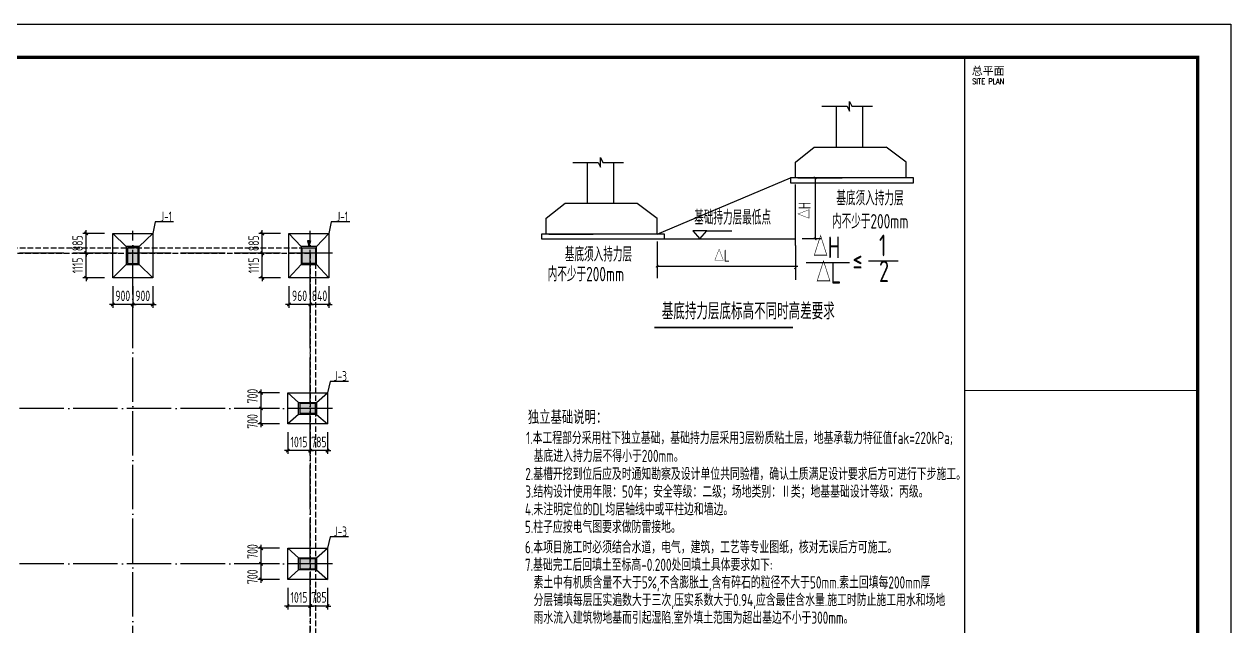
# Model space of a CAD drawing. Extents: x 492302 to 683319, y -252071 to 755100.
# Drawn here: x 575673 to 630074, y 623304 to 650409 of the extents above; entities that cross this region are included whole.
import ezdxf
from ezdxf.enums import TextEntityAlignment as Align

# ---------------------------------------------------------------- set-up
doc = ezdxf.new("R2010")
doc.units = 0
doc.header["$LTSCALE"] = 1000
doc.header["$MEASUREMENT"] = 0
for name, pattern in [('94', [0]), ('DASH', [0.35, 0.25, -0.1]), ('DOTE', [2.42, 2, -0.2, 0.02, -0.2])]:
    doc.linetypes.add(name, pattern=pattern)
doc.layers.get('Defpoints').update_dxf_attribs({"color": 250})
for name, color, linetype in [('1', 7, 'Continuous'), ('3', 3, 'Continuous'), ('3T_WOOD', 21, 'Continuous'), ('COLU', 253, 'Continuous'), ('COLU_DIM', 3, 'Continuous'), ('COLU_HATCH', 251, 'Continuous'), ('dim', 7, 'Continuous'), ('DOTE', 14, 'DOTE'), ('S_SURFACE', 6, 'Continuous'), ('TK', 4, 'Continuous'), ('变更内容', 7, 'Continuous'), ('搅拌桩', 136, 'Continuous'), ('独立基础-TEXT', 7, 'Continuous'), ('轴线__尺寸数字', 253, 'Continuous')]:
    doc.layers.add(name, color=color, linetype=linetype)
doc.styles.add('HZ', font='rs.shx', dxfattribs={"width": 0.8, "bigfont": 'hztxt.shx'})
doc.styles.add('ROMANS', font='romans__.ttf', dxfattribs={"width": 0.65, "height": 231.275})
doc.styles.add('TSSD_Dimension', font='Tssdeng.shx', dxfattribs={"width": 0.7, "bigfont": 'hztxt.shx'})
doc.styles.add('TSSD_REIN', font='tssdeng.shx', dxfattribs={"width": 0.7, "bigfont": 'tssdchn.shx'})
doc.styles.add('图签宋体', font='', dxfattribs={"height": 300})
doc.styles.add('宋体', font='', dxfattribs={"width": 0.8})
doc.styles.get('图签宋体').set_extended_font_data('NSimSun')
doc.styles.get('宋体').set_extended_font_data('SimSun')
doc.dimstyles.new('TSSD_150_150', dxfattribs={"dimtxt": 475, "dimasz": 150, "dimexe": 150, "dimexo": 375, "dimgap": 150, "dimtad": 1, "dimdec": 0, "dimzin": 0, "dimdsep": 46, "dimtxsty": 'TSSD_Dimension', "dimblk": 'ARCHTICK', "dimcen": 0, "dimdle": 150, "dimclrt": 7, "dimadec": 0, "dimazin": 0, "dimtfac": 1, "dimtdec": 0, "dimtix": 1, "dimtmove": 2, "dimatfit": 3, "dimfxl": 0, "dimtolj": 1, "dimtzin": 0, "dimarcsym": 0})

# ---------------------------------------------------------------- blocks, each defined once
blk = doc.blocks.new('_ArchTick')
at = {"color": 0, "linetype": 'ByBlock', "const_width": 0.4}
blk.add_lwpolyline([(-0.5, -0.5), (0.5, 0.5)], dxfattribs=at)
blk = doc.blocks.new('33333312')
at = {"color": 7, "const_width": 72}
blk.add_lwpolyline([(42502, -117084), (48259, -117084)], dxfattribs=at)
at = {"layer": '独立基础-TEXT'}
for p, q in [((49444, -107910), (50496, -107910)), ((49946, -107910), (49960, -107910)), ((50054, -109606), (50054, -107911)), ((50496, -107910), (50596, -108110)), ((50596, -107710), (50696, -107910)), ((50596, -108110), (50596, -107710)), ((50696, -107910), (50991, -107910)), ((50991, -107910), (51553, -107910)), ((51157, -109606), (51157, -107911)), ((48350, -110226), (49134, -109606)), ((52948, -110226), (52115, -109606)), ((40258, -110040), (40358, -110240)), ((40258, -110440), (40258, -110040)), ((39106, -110240), (40158, -110240)), ((39608, -110240), (39622, -110240)), ((39716, -111936), (39716, -110241)), ((40158, -110240), (40258, -110440)), ((40358, -110240), (40653, -110240)), ((40653, -110240), (41215, -110240)), ((40819, -111936), (40819, -110241)), ((48350, -110886), (48350, -110226)), ((52948, -110886), (52948, -110226)), ((42610, -113216), (48150, -110886)), ((48351, -113682), (48351, -111152)), ((48450, -110886), (50291, -110886)), ((49166, -110886), (49166, -113416)), ((38012, -112556), (38796, -111936)), ((41777, -111936), (42610, -112556)), ((38012, -113216), (38012, -112556)), ((42610, -113216), (42610, -112556)), ((38112, -113216), (39953, -113216)), ((44669, -113083), (45716, -113083)), ((38097, -113416), (48351, -113416)), ((42611, -113516), (42611, -115039)), ((48351, -113682), (48351, -115105)), ((49421, -113416), (48634, -113416)), ((42611, -114539), (48454, -114539)), ((48801, -114397), (50598, -114397)), ((51390, -114317), (52624, -114317))]:
    blk.add_line(p, q, dxfattribs=at)
for points in [[(49134, -109606), (50054, -109606), (51157, -109606), (52115, -109606)], [(48150, -111086), (53260, -111086), (53260, -110886), (48150, -110886), (48150, -111086)], [(38796, -111936), (39716, -111936), (40819, -111936), (41777, -111936)], [(37812, -113416), (42921, -113416), (42921, -113216), (37812, -113216), (37812, -113416)]]:
    blk.add_lwpolyline(points, dxfattribs=at)
blk.add_lwpolyline([(44095, -113083), (44382, -113416), (44669, -113083)], close=True, dxfattribs=at)
at = {"layer": '独立基础-TEXT', "xscale": 100, "yscale": 100, "zscale": 100}
for p, rotation in [((49166, -110886), 90), ((49166, -113416), 270), ((42611, -114539), 180)]:
    blk.add_blockref('_ArchTick', p, dxfattribs=dict(at, rotation=rotation))
blk.add_blockref('_ArchTick', (48351, -114605), dxfattribs=at)
at = {"color": 7, "style": 'HZ', "width": 0.7}
blk.add_text('基底持力层底标高不同时高差要求', height=684, dxfattribs=at).set_placement((42806, -116754))
at = {"layer": '独立基础-TEXT', "style": 'TSSD_REIN', "width": 0.7}
for s, height, p in [('基底须入持力层', 600, (50052, -112023)), ('基础持力层最低点', 600, (44149, -112821)), ('内不少于200mm', 600, (49872, -112982)), ('基底须入持力层 ', 600, (38779, -114353)), ('△H', 900, (49098, -114212, 0)), ('1', 900, (51826, -114132, 0)), ('△L', 500, (44983, -114362)), ('≤', 900, (50726, -114780, 0)), ('内不少于200mm', 600, (38069, -115172)), ('△L', 900, (49221, -115266, 0)), ('2', 900, (51826, -115205, 0))]:
    blk.add_text(s, height=height, dxfattribs=at).set_placement(p)
blk.add_text('△H', height=500, rotation=90, dxfattribs=at).set_placement((48981, -112579))
blk = doc.blocks.new('*D769')
at = {"layer": 'COLU_DIM', "color": 0, "lineweight": -2}
for p, q in [((588569, 638607), (588569, 637632)), ((589409, 638607), (589409, 637632)), ((588569, 637782), (588419, 637782)), ((589409, 637782), (588569, 637782)), ((589409, 637782), (589559, 637782))]:
    blk.add_line(p, q, dxfattribs=at)
at = {"layer": 'Defpoints', "color": 0}
for p in [(588569, 638982), (589409, 638982), (588569, 637782)]:
    blk.add_point(p, dxfattribs=at)
at = {"layer": 'COLU_DIM', "color": 0, "lineweight": -2, "xscale": 150, "yscale": 150, "zscale": 150}
blk.add_blockref('_ArchTick', (588569, 637782), dxfattribs=at)
at = {"layer": 'COLU_DIM', "color": 0, "lineweight": -2, "xscale": 150, "yscale": 150, "zscale": 150, "rotation": 180}
blk.add_blockref('_ArchTick', (589409, 637782), dxfattribs=at)
at = {"layer": 'COLU_DIM', "color": 7, "insert": (588989, 638170), "char_height": 475, "attachment_point": 5, "style": 'TSSD_Dimension'}
blk.add_mtext('\\A1;840', dxfattribs=at)
blk = doc.blocks.new('*D770')
at = {"layer": 'COLU_DIM', "color": 0, "lineweight": -2}
for p, q in [((587609, 638607), (587609, 637632)), ((588569, 638607), (588569, 637632)), ((587609, 637782), (587459, 637782)), ((588569, 637782), (587609, 637782)), ((588569, 637782), (588719, 637782))]:
    blk.add_line(p, q, dxfattribs=at)
at = {"layer": 'Defpoints', "color": 0}
for p in [(587609, 638982), (588569, 638982), (587609, 637782)]:
    blk.add_point(p, dxfattribs=at)
at = {"layer": 'COLU_DIM', "color": 0, "lineweight": -2, "xscale": 150, "yscale": 150, "zscale": 150}
blk.add_blockref('_ArchTick', (587609, 637782), dxfattribs=at)
at = {"layer": 'COLU_DIM', "color": 0, "lineweight": -2, "xscale": 150, "yscale": 150, "zscale": 150, "rotation": 180}
blk.add_blockref('_ArchTick', (588569, 637782), dxfattribs=at)
at = {"layer": 'COLU_DIM', "color": 7, "insert": (588089, 638170), "char_height": 475, "attachment_point": 5, "style": 'TSSD_Dimension'}
blk.add_mtext('\\A1;960', dxfattribs=at)
blk = doc.blocks.new('*D771')
at = {"layer": 'COLU_DIM', "color": 0, "lineweight": -2}
for p, q in [((587234, 640097), (586259, 640097)), ((586409, 640097), (586409, 640247)), ((586409, 638982), (586409, 640097)), ((587234, 638982), (586259, 638982)), ((586409, 638982), (586409, 638832))]:
    blk.add_line(p, q, dxfattribs=at)
at = {"layer": 'Defpoints', "color": 0}
for p in [(586409, 640097), (587609, 640097), (587609, 638982)]:
    blk.add_point(p, dxfattribs=at)
at = {"layer": 'COLU_DIM', "color": 0, "lineweight": -2, "xscale": 150, "yscale": 150, "zscale": 150}
for p, rotation in [((586409, 640097), 270), ((586409, 638982), 90)]:
    blk.add_blockref('_ArchTick', p, dxfattribs=dict(at, rotation=rotation))
at = {"layer": 'COLU_DIM', "color": 7, "insert": (586021, 639540), "char_height": 475, "attachment_point": 5, "rotation": 90, "style": 'TSSD_Dimension'}
blk.add_mtext('\\A1;1115', dxfattribs=at)
blk = doc.blocks.new('*D772')
at = {"layer": 'COLU_DIM', "color": 0, "lineweight": -2}
for p, q in [((587234, 640982), (586259, 640982)), ((586409, 640982), (586409, 641132)), ((586409, 640097), (586409, 640982)), ((587234, 640097), (586259, 640097)), ((586409, 640097), (586409, 639947))]:
    blk.add_line(p, q, dxfattribs=at)
at = {"layer": 'Defpoints', "color": 0}
for p in [(586409, 640982), (587609, 640982), (587609, 640097)]:
    blk.add_point(p, dxfattribs=at)
at = {"layer": 'COLU_DIM', "color": 0, "lineweight": -2, "xscale": 150, "yscale": 150, "zscale": 150}
for p, rotation in [((586409, 640982), 270), ((586409, 640097), 90)]:
    blk.add_blockref('_ArchTick', p, dxfattribs=dict(at, rotation=rotation))
at = {"layer": 'COLU_DIM', "color": 7, "insert": (586021, 640540), "char_height": 475, "attachment_point": 5, "rotation": 90, "style": 'TSSD_Dimension'}
blk.add_mtext('\\A1;885', dxfattribs=at)
blk = doc.blocks.new('*D705')
at = {"layer": 'COLU_DIM', "color": 0, "lineweight": -2}
for p, q in [((580569, 638607), (580569, 637632)), ((581469, 638607), (581469, 637632)), ((580569, 637782), (580419, 637782)), ((581469, 637782), (580569, 637782)), ((581469, 637782), (581619, 637782))]:
    blk.add_line(p, q, dxfattribs=at)
at = {"layer": 'Defpoints', "color": 0}
for p in [(580569, 638982), (581469, 638982), (580569, 637782)]:
    blk.add_point(p, dxfattribs=at)
at = {"layer": 'COLU_DIM', "color": 0, "lineweight": -2, "xscale": 150, "yscale": 150, "zscale": 150}
blk.add_blockref('_ArchTick', (580569, 637782), dxfattribs=at)
at = {"layer": 'COLU_DIM', "color": 0, "lineweight": -2, "xscale": 150, "yscale": 150, "zscale": 150, "rotation": 180}
blk.add_blockref('_ArchTick', (581469, 637782), dxfattribs=at)
at = {"layer": 'COLU_DIM', "color": 7, "insert": (581019, 638170), "char_height": 475, "attachment_point": 5, "style": 'TSSD_Dimension'}
blk.add_mtext('\\A1;900', dxfattribs=at)
blk = doc.blocks.new('*D706')
at = {"layer": 'COLU_DIM', "color": 0, "lineweight": -2}
for p, q in [((579669, 638607), (579669, 637632)), ((580569, 638607), (580569, 637632)), ((579669, 637782), (579519, 637782)), ((580569, 637782), (579669, 637782)), ((580569, 637782), (580719, 637782))]:
    blk.add_line(p, q, dxfattribs=at)
at = {"layer": 'Defpoints', "color": 0}
for p in [(579669, 638982), (580569, 638982), (579669, 637782)]:
    blk.add_point(p, dxfattribs=at)
at = {"layer": 'COLU_DIM', "color": 0, "lineweight": -2, "xscale": 150, "yscale": 150, "zscale": 150}
blk.add_blockref('_ArchTick', (579669, 637782), dxfattribs=at)
at = {"layer": 'COLU_DIM', "color": 0, "lineweight": -2, "xscale": 150, "yscale": 150, "zscale": 150, "rotation": 180}
blk.add_blockref('_ArchTick', (580569, 637782), dxfattribs=at)
at = {"layer": 'COLU_DIM', "color": 7, "insert": (580119, 638170), "char_height": 475, "attachment_point": 5, "style": 'TSSD_Dimension'}
blk.add_mtext('\\A1;900', dxfattribs=at)
blk = doc.blocks.new('*D707')
at = {"layer": 'COLU_DIM', "color": 0, "lineweight": -2}
for p, q in [((579294, 640097), (578319, 640097)), ((578469, 640097), (578469, 640247)), ((578469, 638982), (578469, 640097)), ((579294, 638982), (578319, 638982)), ((578469, 638982), (578469, 638832))]:
    blk.add_line(p, q, dxfattribs=at)
at = {"layer": 'Defpoints', "color": 0}
for p in [(578469, 640097), (579669, 640097), (579669, 638982)]:
    blk.add_point(p, dxfattribs=at)
at = {"layer": 'COLU_DIM', "color": 0, "lineweight": -2, "xscale": 150, "yscale": 150, "zscale": 150}
for p, rotation in [((578469, 640097), 270), ((578469, 638982), 90)]:
    blk.add_blockref('_ArchTick', p, dxfattribs=dict(at, rotation=rotation))
at = {"layer": 'COLU_DIM', "color": 7, "insert": (578081, 639540), "char_height": 475, "attachment_point": 5, "rotation": 90, "style": 'TSSD_Dimension'}
blk.add_mtext('\\A1;1115', dxfattribs=at)
blk = doc.blocks.new('*D708')
at = {"layer": 'COLU_DIM', "color": 0, "lineweight": -2}
for p, q in [((579294, 640982), (578319, 640982)), ((578469, 640982), (578469, 641132)), ((578469, 640097), (578469, 640982)), ((579294, 640097), (578319, 640097)), ((578469, 640097), (578469, 639947))]:
    blk.add_line(p, q, dxfattribs=at)
at = {"layer": 'Defpoints', "color": 0}
for p in [(578469, 640982), (579669, 640982), (579669, 640097)]:
    blk.add_point(p, dxfattribs=at)
at = {"layer": 'COLU_DIM', "color": 0, "lineweight": -2, "xscale": 150, "yscale": 150, "zscale": 150}
for p, rotation in [((578469, 640982), 270), ((578469, 640097), 90)]:
    blk.add_blockref('_ArchTick', p, dxfattribs=dict(at, rotation=rotation))
at = {"layer": 'COLU_DIM', "color": 7, "insert": (578081, 640540), "char_height": 475, "attachment_point": 5, "rotation": 90, "style": 'TSSD_Dimension'}
blk.add_mtext('\\A1;885', dxfattribs=at)
blk = doc.blocks.new('*D799')
at = {"layer": 'COLU_DIM', "color": 0, "lineweight": -2}
for p, q in [((588569, 632022), (588569, 631047)), ((589354, 632022), (589354, 631047)), ((588569, 631197), (588419, 631197)), ((589354, 631197), (588569, 631197)), ((589354, 631197), (589504, 631197))]:
    blk.add_line(p, q, dxfattribs=at)
at = {"layer": 'Defpoints', "color": 0}
for p in [(588569, 632397), (589354, 632397), (588569, 631197)]:
    blk.add_point(p, dxfattribs=at)
at = {"layer": 'COLU_DIM', "color": 0, "lineweight": -2, "xscale": 150, "yscale": 150, "zscale": 150}
blk.add_blockref('_ArchTick', (588569, 631197), dxfattribs=at)
at = {"layer": 'COLU_DIM', "color": 0, "lineweight": -2, "xscale": 150, "yscale": 150, "zscale": 150, "rotation": 180}
blk.add_blockref('_ArchTick', (589354, 631197), dxfattribs=at)
at = {"layer": 'COLU_DIM', "color": 7, "insert": (588961, 631585), "char_height": 475, "attachment_point": 5, "style": 'TSSD_Dimension'}
blk.add_mtext('\\A1;785', dxfattribs=at)
blk = doc.blocks.new('*D800')
at = {"layer": 'COLU_DIM', "color": 0, "lineweight": -2}
for p, q in [((587554, 632022), (587554, 631047)), ((588569, 632022), (588569, 631047)), ((587554, 631197), (587404, 631197)), ((588569, 631197), (587554, 631197)), ((588569, 631197), (588719, 631197))]:
    blk.add_line(p, q, dxfattribs=at)
at = {"layer": 'Defpoints', "color": 0}
for p in [(587554, 632397), (588569, 632397), (587554, 631197)]:
    blk.add_point(p, dxfattribs=at)
at = {"layer": 'COLU_DIM', "color": 0, "lineweight": -2, "xscale": 150, "yscale": 150, "zscale": 150}
blk.add_blockref('_ArchTick', (587554, 631197), dxfattribs=at)
at = {"layer": 'COLU_DIM', "color": 0, "lineweight": -2, "xscale": 150, "yscale": 150, "zscale": 150, "rotation": 180}
blk.add_blockref('_ArchTick', (588569, 631197), dxfattribs=at)
at = {"layer": 'COLU_DIM', "color": 7, "insert": (588061, 631585), "char_height": 475, "attachment_point": 5, "style": 'TSSD_Dimension'}
blk.add_mtext('\\A1;1015', dxfattribs=at)
blk = doc.blocks.new('*D801')
at = {"layer": 'COLU_DIM', "color": 0, "lineweight": -2}
for p, q in [((586354, 632247), (586354, 633247)), ((587179, 633097), (586204, 633097)), ((587179, 632397), (586204, 632397))]:
    blk.add_line(p, q, dxfattribs=at)
at = {"layer": 'Defpoints', "color": 0}
for p in [(586354, 633097), (587554, 633097), (587554, 632397)]:
    blk.add_point(p, dxfattribs=at)
at = {"layer": 'COLU_DIM', "color": 0, "lineweight": -2, "xscale": 150, "yscale": 150, "zscale": 150}
for p, rotation in [((586354, 633097), 90), ((586354, 632397), 270)]:
    blk.add_blockref('_ArchTick', p, dxfattribs=dict(at, rotation=rotation))
at = {"layer": 'COLU_DIM', "color": 7, "insert": (585966, 632514), "char_height": 475, "attachment_point": 5, "rotation": 90, "style": 'TSSD_Dimension'}
blk.add_mtext('\\A1;700', dxfattribs=at)
blk = doc.blocks.new('*D802')
at = {"layer": 'COLU_DIM', "color": 0, "lineweight": -2}
for p, q in [((587179, 633797), (586204, 633797)), ((586354, 632947), (586354, 633947)), ((587179, 633097), (586204, 633097))]:
    blk.add_line(p, q, dxfattribs=at)
at = {"layer": 'Defpoints', "color": 0}
for p in [(586354, 633797), (587554, 633797), (587554, 633097)]:
    blk.add_point(p, dxfattribs=at)
at = {"layer": 'COLU_DIM', "color": 0, "lineweight": -2, "xscale": 150, "yscale": 150, "zscale": 150}
for p, rotation in [((586354, 633797), 90), ((586354, 633097), 270)]:
    blk.add_blockref('_ArchTick', p, dxfattribs=dict(at, rotation=rotation))
at = {"layer": 'COLU_DIM', "color": 7, "insert": (585966, 633653), "char_height": 475, "attachment_point": 5, "rotation": 90, "style": 'TSSD_Dimension'}
blk.add_mtext('\\A1;700', dxfattribs=at)
blk = doc.blocks.new('*D757')
at = {"layer": 'COLU_DIM', "color": 0, "lineweight": -2}
for p, q in [((588569, 625022), (588569, 624047)), ((589354, 625022), (589354, 624047)), ((588569, 624197), (588419, 624197)), ((589354, 624197), (588569, 624197)), ((589354, 624197), (589504, 624197))]:
    blk.add_line(p, q, dxfattribs=at)
at = {"layer": 'Defpoints', "color": 0}
for p in [(588569, 625397), (589354, 625397), (588569, 624197)]:
    blk.add_point(p, dxfattribs=at)
at = {"layer": 'COLU_DIM', "color": 0, "lineweight": -2, "xscale": 150, "yscale": 150, "zscale": 150}
blk.add_blockref('_ArchTick', (588569, 624197), dxfattribs=at)
at = {"layer": 'COLU_DIM', "color": 0, "lineweight": -2, "xscale": 150, "yscale": 150, "zscale": 150, "rotation": 180}
blk.add_blockref('_ArchTick', (589354, 624197), dxfattribs=at)
at = {"layer": 'COLU_DIM', "color": 7, "insert": (588961, 624585), "char_height": 475, "attachment_point": 5, "style": 'TSSD_Dimension'}
blk.add_mtext('\\A1;785', dxfattribs=at)
blk = doc.blocks.new('*D758')
at = {"layer": 'COLU_DIM', "color": 0, "lineweight": -2}
for p, q in [((587554, 625022), (587554, 624047)), ((588569, 625022), (588569, 624047)), ((587554, 624197), (587404, 624197)), ((588569, 624197), (587554, 624197)), ((588569, 624197), (588719, 624197))]:
    blk.add_line(p, q, dxfattribs=at)
at = {"layer": 'Defpoints', "color": 0}
for p in [(587554, 625397), (588569, 625397), (587554, 624197)]:
    blk.add_point(p, dxfattribs=at)
at = {"layer": 'COLU_DIM', "color": 0, "lineweight": -2, "xscale": 150, "yscale": 150, "zscale": 150}
blk.add_blockref('_ArchTick', (587554, 624197), dxfattribs=at)
at = {"layer": 'COLU_DIM', "color": 0, "lineweight": -2, "xscale": 150, "yscale": 150, "zscale": 150, "rotation": 180}
blk.add_blockref('_ArchTick', (588569, 624197), dxfattribs=at)
at = {"layer": 'COLU_DIM', "color": 7, "insert": (588061, 624585), "char_height": 475, "attachment_point": 5, "style": 'TSSD_Dimension'}
blk.add_mtext('\\A1;1015', dxfattribs=at)
blk = doc.blocks.new('*D759')
at = {"layer": 'COLU_DIM', "color": 0, "lineweight": -2}
for p, q in [((586354, 625247), (586354, 626247)), ((587179, 626097), (586204, 626097)), ((587179, 625397), (586204, 625397))]:
    blk.add_line(p, q, dxfattribs=at)
at = {"layer": 'Defpoints', "color": 0}
for p in [(586354, 626097), (587554, 626097), (587554, 625397)]:
    blk.add_point(p, dxfattribs=at)
at = {"layer": 'COLU_DIM', "color": 0, "lineweight": -2, "xscale": 150, "yscale": 150, "zscale": 150}
for p, rotation in [((586354, 626097), 90), ((586354, 625397), 270)]:
    blk.add_blockref('_ArchTick', p, dxfattribs=dict(at, rotation=rotation))
at = {"layer": 'COLU_DIM', "color": 7, "insert": (585966, 625514), "char_height": 475, "attachment_point": 5, "rotation": 90, "style": 'TSSD_Dimension'}
blk.add_mtext('\\A1;700', dxfattribs=at)
blk = doc.blocks.new('*D760')
at = {"layer": 'COLU_DIM', "color": 0, "lineweight": -2}
for p, q in [((587179, 626797), (586204, 626797)), ((586354, 625947), (586354, 626947)), ((587179, 626097), (586204, 626097))]:
    blk.add_line(p, q, dxfattribs=at)
at = {"layer": 'Defpoints', "color": 0}
for p in [(586354, 626797), (587554, 626797), (587554, 626097)]:
    blk.add_point(p, dxfattribs=at)
at = {"layer": 'COLU_DIM', "color": 0, "lineweight": -2, "xscale": 150, "yscale": 150, "zscale": 150}
for p, rotation in [((586354, 626797), 90), ((586354, 626097), 270)]:
    blk.add_blockref('_ArchTick', p, dxfattribs=dict(at, rotation=rotation))
at = {"layer": 'COLU_DIM', "color": 7, "insert": (585966, 626653), "char_height": 475, "attachment_point": 5, "rotation": 90, "style": 'TSSD_Dimension'}
blk.add_mtext('\\A1;700', dxfattribs=at)
blk = doc.blocks.new('A$C177878A3')
at = {"layer": '1', "linetype": '94'}
blk.add_hatch(color=6, dxfattribs=at).paths.add_polyline_path([(112, 433), (0, 0), (224, 0)])
at = {"layer": '1', "color": 6, "linetype": '94'}
for p, q in [((0, 0), (112, 433)), ((224, 0), (112, 433)), ((0, 0), (224, 0))]:
    blk.add_line(p, q, dxfattribs=at)
blk = doc.blocks.new('A$C32175502')
at = {"layer": '1', "linetype": '94'}
blk.add_blockref('A$C177878A3', (0, 0), dxfattribs=at)
blk = doc.blocks.new('A$C3C5B3CE3')
at = {"layer": '1', "linetype": '94', "rotation": 180}
blk.add_blockref('A$C32175502', (224, 433), dxfattribs=at)
blk = doc.blocks.new('A$C43EB326B')
at = {"layer": '搅拌桩'}
blk.add_blockref('A$C3C5B3CE3', (0, 0), dxfattribs=at)
blk = doc.blocks.new('A$C2BB7790D')
at = {"layer": 'dim'}
blk.add_blockref('A$C43EB326B', (0, 0), dxfattribs=at)
blk = doc.blocks.new('GeYuanFrame_20037626', base_point=(20.09, 4.53))
at = {"layer": 'TK'}
blk.add_lwpolyline([(20.09, 4.53), (20.09, 598.53), (861.09, 598.53), (861.09, 4.53)], close=True, dxfattribs=at)
at = {"layer": 'TK', "const_width": 1}
blk.add_lwpolyline([(45.09, 588.53), (851.09, 588.53), (851.09, 14.53), (45.09, 14.53)], close=True, dxfattribs=at)
at = {"layer": 'TK'}
for points, const_width in [([(781.09, 588.53), (781.09, 14.53)], 0.4), ([(781.09, 488.5), (851.09, 488.5)], 0.35)]:
    blk.add_lwpolyline(points, dxfattribs=dict(at, const_width=const_width))
at = {"layer": 'TK', "style": '图签宋体'}
blk.add_text('总平面', height=2.4, dxfattribs=at).set_placement((783.23, 583.28))
at = {"layer": 'TK', "style": 'ROMANS', "width": 0.76}
blk.add_text('SITE PLAN', height=1.697, dxfattribs=at).set_placement((783.35, 580.49))

msp = doc.modelspace()

# ---------------------------------------------------------------- hatches: boundary and pattern name
at = {"layer": 'COLU_HATCH'}
for points in [[(580328.5, 640337.4), (580328.5, 639627.4), (580808.5, 639627.4), (580808.5, 640337.4)], [(588808.5, 640337.4), (588808.5, 639627.4), (588208.5, 639627.4), (588208.5, 640337.4)], [(588098.5, 632877.4), (588808.5, 632877.4), (588808.5, 633317.4), (588098.5, 633317.4)], [(588098.5, 625877.4), (588808.5, 625877.4), (588808.5, 626317.4), (588098.5, 626317.4)]]:
    msp.add_hatch(color=256, dxfattribs=at).paths.add_polyline_path(points)

# ---------------------------------------------------------------- linework, layer by layer
at = {"layer": '3T_WOOD'}
for p, q in [((580278.5, 640387.4), (579668.5, 640982.4)), ((580858.5, 640387.4), (581468.5, 640982.4)), ((588158.5, 640387.4), (587608.5, 640982.4)), ((588858.5, 640387.4), (589408.5, 640982.4)), ((580278.5, 639577.4), (579668.5, 638982.4)), ((580858.5, 639577.4), (581468.5, 638982.4)), ((588158.5, 639577.4), (587608.5, 638982.4)), ((588858.5, 639577.4), (589408.5, 638982.4)), ((588048.5, 633367.4), (587553.5, 633797.4)), ((588858.5, 633367.4), (589353.5, 633797.4)), ((588048.5, 632827.4), (587553.5, 632397.4)), ((588858.5, 632827.4), (589353.5, 632397.4)), ((588048.5, 626367.4), (587553.5, 626797.4)), ((588858.5, 626367.4), (589353.5, 626797.4)), ((588048.5, 625827.4), (587553.5, 625397.4)), ((588858.5, 625827.4), (589353.5, 625397.4))]:
    msp.add_line(p, q, dxfattribs=at)
for points in [[(582411.2, 641502.8), (581581.7, 641502.8), (581468.5, 640982.4)], [(590351.2, 641502.8), (589521.7, 641502.8), (589408.5, 640982.4)], [(590296.2, 634317.8), (589466.7, 634317.8), (589353.5, 633797.4)], [(590296.2, 627317.8), (589466.7, 627317.8), (589353.5, 626797.4)]]:
    msp.add_lwpolyline(points, dxfattribs=at)
at = {"layer": 'COLU'}
for points in [[(579668.5, 638982.4), (579668.5, 640982.4), (581468.5, 640982.4), (581468.5, 638982.4)], [(587608.5, 638982.4), (587608.5, 640982.4), (589408.5, 640982.4), (589408.5, 638982.4)], [(580278.5, 640387.4), (580278.5, 639577.4), (580858.5, 639577.4), (580858.5, 640387.4)], [(580328.5, 640337.4), (580328.5, 639627.4), (580808.5, 639627.4), (580808.5, 640337.4)], [(588158.5, 640387.4), (588158.5, 639577.4), (588858.5, 639577.4), (588858.5, 640387.4)], [(588808.5, 640337.4), (588808.5, 639627.4), (588208.5, 639627.4), (588208.5, 640337.4)], [(587553.5, 632397.4), (587553.5, 633797.4), (589353.5, 633797.4), (589353.5, 632397.4)], [(588858.5, 632827.4), (588048.5, 632827.4), (588048.5, 633367.4), (588858.5, 633367.4)], [(588098.5, 632877.4), (588808.5, 632877.4), (588808.5, 633317.4), (588098.5, 633317.4)], [(587553.5, 625397.4), (587553.5, 626797.4), (589353.5, 626797.4), (589353.5, 625397.4)], [(588858.5, 625827.4), (588048.5, 625827.4), (588048.5, 626367.4), (588858.5, 626367.4)], [(588098.5, 625877.4), (588808.5, 625877.4), (588808.5, 626317.4), (588098.5, 626317.4)]]:
    msp.add_lwpolyline(points, close=True, dxfattribs=at)
at = {"layer": 'DOTE'}
for p, q in [((580568.5, 597097.4), (580568.5, 641097.4)), ((588568.5, 597097.4), (588568.5, 641097.4)), ((589568.5, 640097.4), (515568.5, 640097.4)), ((589568.5, 633097.4), (515568.5, 633097.4)), ((589568.5, 626097.4), (515568.5, 626097.4))]:
    msp.add_line(p, q, dxfattribs=at)
at = {"layer": 'S_SURFACE', "linetype": 'DASH'}
for points in [[(516328.5, 640337.4), (588808.5, 640337.4), (588808.5, 597857.4), (516328.5, 597857.4)], [(516568.5, 640097.4), (588568.5, 640097.4), (588568.5, 598097.4), (516568.5, 598097.4)]]:
    msp.add_lwpolyline(points, close=True, dxfattribs=at)

# ---------------------------------------------------------------- block references
at = {"xscale": 1.085917500779033, "yscale": 1.085917498916388, "zscale": 1.0859175}
msp.add_blockref('33333312', (557936.2, 763891.6), dxfattribs=at)
at = {"layer": '3', "xscale": 0.599999999627471, "yscale": 0.6000000014901161, "zscale": 0.6}
msp.add_blockref('A$C2BB7790D', (588441.5, 640387.4), dxfattribs=at)
at = {"layer": '3T_WOOD', "xscale": 150, "yscale": 150, "zscale": 150}
msp.add_blockref('GeYuanFrame_20037626', (503924.3, 561309), dxfattribs=at)

# ---------------------------------------------------------------- texts
at = {"layer": '3T_WOOD', "style": 'TSSD_REIN', "width": 0.7}
for s, p in [('J-1', (582337.3, 641515.2)), ('J-1', (590277.3, 641515.2)), ('J-3', (590222.3, 634330.2)), ('J-3', (590222.3, 627330.2))]:
    msp.add_text(s, height=450, dxfattribs=at).set_placement(p, align=Align.RIGHT)
at = {"layer": '变更内容', "color": 3, "linetype": 'Continuous', "style": '宋体', "width": 0.7}
msp.add_text('独立基础说明：', height=535.5, dxfattribs=at).set_placement((598381.9, 632450.9))
at = {"layer": '轴线__尺寸数字', "color": 2, "style": 'TSSD_REIN', "width": 0.7}
for s, p in [('1.本工程部分采用柱下独立基础，基础持力层采用3层粉质粘土层，地基承载力特征值fak=220kPa;', (598302.3, 631494.4)), ('基底进入持力层不得小于200mm。', (598640.8, 630685.5)), ('2.基槽开挖到位后应及时通知勘察及设计单位共同验槽，确认土质满足设计要求后方可进行下步施工。', (598264.4, 629868.9)), ('3.结构设计使用年限：50年；安全等级：二级；场地类别：Ⅱ类；地基基础设计等级：丙级。', (598264.4, 629075.3)), ('4.未注明定位的DL均居轴线中或平柱边和墙边。', (598249.9, 628279.8)), ('5.柱子应按电气图要求做防雷接地。', (598249.9, 627486.2)), ('6.本项目施工时必须结合水道，电气，建筑，工艺等专业图纸，核对无误后方可施工。', (598249.9, 626570.9)), ('7.基础完工后回填土至标高-0.200处回填土具体要求如下:', (598249.9, 625777.4)), ('素土中有机质含量不大于5%%%,不含膨胀土,含有碎石的粒径不大于50mm.素土回填每200mm厚', (598639.5, 624983.8)), ('分层铺填每层压实遍数大于三次,压实系数大于0.94,应含最佳含水量.施工时防止施工用水和场地', (598639.5, 624190.2)), ('雨水流入建筑物地基而引起湿陷.室外填土范围为超出基边不小于300mm。', (598639.5, 623396.7))]:
    msp.add_text(s, height=550.8, rotation=0, dxfattribs=at).set_placement(p)

# ---------------------------------------------------------------- dimensions: what is measured, and where the dimension line sits
at = {"layer": 'COLU_DIM'}
for base, p1, p2, angle, picture, middle in [((578468.5, 640982.4), (579668.5, 640097.4), (579668.5, 640982.4), 90, '*D708', (578081, 640539.9)), ((586408.5, 640982.4), (587608.5, 640097.4), (587608.5, 640982.4), 90, '*D772', (586021, 640539.9)), ((578468.5, 640097.4), (579668.5, 638982.4), (579668.5, 640097.4), 90, '*D707', (578081, 639539.9)), ((586408.5, 640097.4), (587608.5, 638982.4), (587608.5, 640097.4), 90, '*D771', (586021, 639539.9)), ((579668.5, 637782.4), (580568.5, 638982.4), (579668.5, 638982.4), 180, '*D706', (580118.5, 638169.9)), ((580568.5, 637782.4), (581468.5, 638982.4), (580568.5, 638982.4), 180, '*D705', (581018.5, 638169.9)), ((587608.5, 637782.4), (588568.5, 638982.4), (587608.5, 638982.4), 180, '*D770', (588088.5, 638169.9)), ((588568.5, 637782.4), (589408.5, 638982.4), (588568.5, 638982.4), 180, '*D769', (588988.5, 638169.9)), ((587553.5, 631197.4), (588568.5, 632397.4), (587553.5, 632397.4), 180, '*D800', (588061, 631584.9)), ((588568.5, 631197.4), (589353.5, 632397.4), (588568.5, 632397.4), 180, '*D799', (588961, 631584.9)), ((587553.5, 624197.4), (588568.5, 625397.4), (587553.5, 625397.4), 180, '*D758', (588061, 624584.9)), ((588568.5, 624197.4), (589353.5, 625397.4), (588568.5, 625397.4), 180, '*D757', (588961, 624584.9))]:
    dim = msp.add_linear_dim(base=base, p1=p1, p2=p2, angle=angle, dimstyle='TSSD_150_150', dxfattribs=at)
    dim.commit()
    dim.dimension.update_dxf_attribs({"geometry": picture, "text_midpoint": middle})
for base, p1, p2, picture, middle in [((586353.5, 633797.4), (587553.5, 633097.4), (587553.5, 633797.4), '*D802', (585966, 633652.5)), ((586353.5, 633097.4), (587553.5, 632397.4), (587553.5, 633097.4), '*D801', (585966, 632514)), ((586353.5, 626797.4), (587553.5, 626097.4), (587553.5, 626797.4), '*D760', (585966, 626652.5)), ((586353.5, 626097.4), (587553.5, 625397.4), (587553.5, 626097.4), '*D759', (585966, 625514))]:
    dim = msp.add_linear_dim(base=base, p1=p1, p2=p2, angle=90, dimstyle='TSSD_150_150', dxfattribs=at)
    dim.commit()
    dim.dimension.update_dxf_attribs({"geometry": picture, "text_midpoint": middle, "dimtype": 160})

doc.saveas('drawing.dxf')
